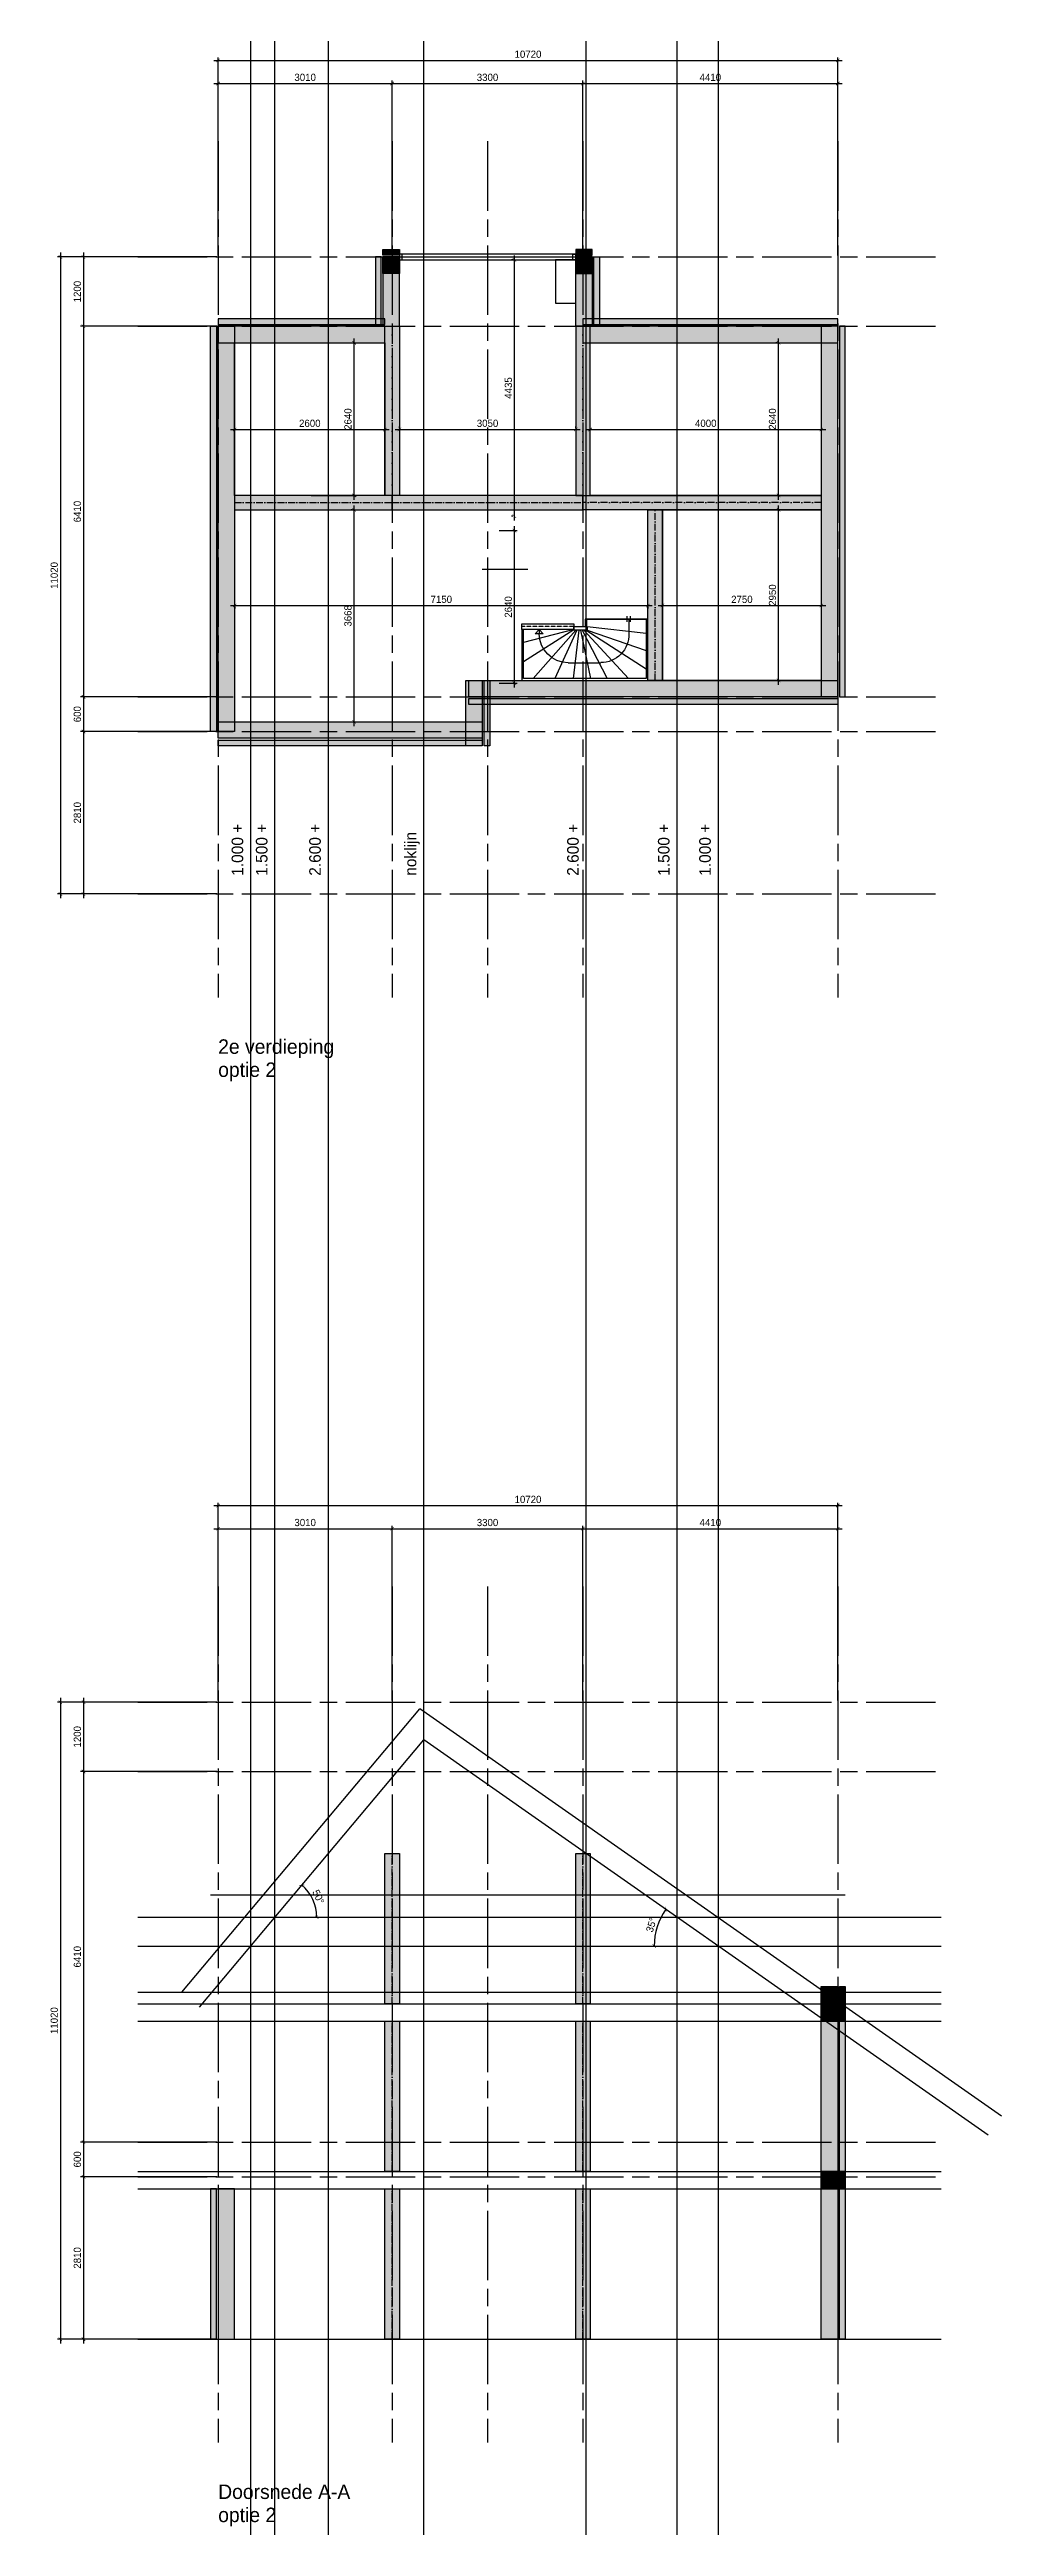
# Model space of a CAD drawing. Header units: millimetres. Extents: x -109306 to 269542, y -22401 to 197206.
# Drawn here: x 209622 to 226091, y -22401 to 20447 of the extents above; entities that cross this region are included whole.
import ezdxf

# ---------------------------------------------------------------- set-up
doc = ezdxf.new("R2010")
doc.units = ezdxf.units.MM
for name, pattern in [('CENTER', [36, 24, -3, 6, -3]), ('DASHDOT', [18.5, 12, -3, 0.5, -3]), ('DASHED', [19.05, 12.7, -6.35])]:
    doc.linetypes.add(name, pattern=pattern)
for name, color, linetype in [('25', 2, 'Continuous'), ('DIMENSION', 1, 'Continuous'), ('STRAMIEN', 11, 'CENTER'), ('T50', 4, 'Continuous')]:
    doc.layers.add(name, color=color, linetype=linetype)
doc.styles.get("Standard").update_dxf_attribs({"font": ''})
doc.styles.get('Standard').set_extended_font_data('Century Gothic')
doc.dimstyles.new('1-50', dxfattribs={"dimscale": 50, "dimtxt": 2.5, "dimasz": 1.2, "dimexe": 1, "dimexo": 0, "dimgap": 0.8, "dimtad": 1, "dimdec": 0, "dimzin": 12, "dimdsep": 46, "dimtxsty": 'Standard', "dimblk1": 'ARCHTICK', "dimblk2": 'ARCHTICK', "dimsah": 1, "dimcen": 0.09, "dimdle": 1.5, "dimclrd": 256, "dimclre": 254, "dimclrt": 2, "dimadec": 0, "dimazin": 0, "dimtfac": 1, "dimtdec": 0, "dimtix": 1, "dimtofl": 0, "dimtmove": 2, "dimatfit": 3, "dimldrblk": 'ARCHTICK', "dimfxl": 1, "dimtolj": 1, "dimtzin": 0, "dimarcsym": 0})

# ---------------------------------------------------------------- blocks, each defined once
blk = doc.blocks.new('*U546')
at = {"true_color": 0x000000}
h = blk.add_hatch(color=18, dxfattribs=at)
h.dxf.hatch_style = 1
h.paths.add_polyline_path([(-500, 125), (2425, 125), (2425, -125), (-500, -125)])
at = {"layer": '25'}
blk.add_lwpolyline([(-500, 125), (2425, 125), (2425, -125), (-500, -125)], close=True, dxfattribs=at)
at = {"layer": 'DIMENSION', "linetype": 'DASHDOT', "ltscale": 10}
blk.add_lwpolyline([(-500, 0), (2425, 0)], dxfattribs=at)
blk = doc.blocks.new('*U567')
at = {"true_color": 0x000000}
h = blk.add_hatch(color=18, dxfattribs=at)
h.dxf.hatch_style = 1
h.paths.add_polyline_path([(-500, -265), (2385, -265), (2385, -365), (-500, -365)])
h.paths.add_polyline_path([(-500, 50), (2385, 50), (2385, -235), (-500, -235)])
at = {"layer": '25'}
for points in [[(-500, 50), (2385, 50), (2385, -235), (-500, -235)], [(-500, -265), (2385, -265), (2385, -365), (-500, -365)]]:
    blk.add_lwpolyline(points, close=True, dxfattribs=at)
blk = doc.blocks.new('_ARCHTICK')
at = {"color": 0, "linetype": 'ByBlock', "const_width": 0.15}
blk.add_lwpolyline([(-0.5, -0.5), (0.5, 0.5)], dxfattribs=at)
blk = doc.blocks.new('*D615')
at = {"layer": 'Defpoints', "color": 0, "transparency": 16777216}
for p in [(3010, 14020), (0, 11020), (3010, 11020)]:
    blk.add_point(p, dxfattribs=at)
at = {"layer": 'DIMENSION', "lineweight": -2, "transparency": 16777216}
blk.add_line((-75, 14020), (3085, 14020), dxfattribs=at)
at = {"layer": 'DIMENSION', "color": 254, "lineweight": -2, "transparency": 16777216}
for p, q in [((0, 11045), (0, 14070)), ((3010, 11045), (3010, 14070))]:
    blk.add_line(p, q, dxfattribs=at)
at = {"layer": 'DIMENSION', "lineweight": -2, "transparency": 16777216, "xscale": 59.99999999999995, "yscale": 59.99999999999995, "zscale": 59.99999999999995, "rotation": 180}
blk.add_blockref('_ARCHTICK', (0, 14020), dxfattribs=at)
at = {"layer": 'DIMENSION', "lineweight": -2, "transparency": 16777216, "xscale": 59.99999999999995, "yscale": 59.99999999999995, "zscale": 59.99999999999995}
blk.add_blockref('_ARCHTICK', (3010, 14020), dxfattribs=at)
at = {"layer": 'DIMENSION', "color": 2, "transparency": 16777216, "insert": (1505, 14126), "char_height": 125, "attachment_point": 5}
blk.add_mtext('\\A1;3010', dxfattribs=at)
blk = doc.blocks.new('*D616')
at = {"layer": 'Defpoints', "color": 0, "transparency": 16777216}
for p in [(6310, 14020), (3010, 11020), (6310, 11020)]:
    blk.add_point(p, dxfattribs=at)
at = {"layer": 'DIMENSION', "lineweight": -2, "transparency": 16777216}
blk.add_line((2935, 14020), (6385, 14020), dxfattribs=at)
at = {"layer": 'DIMENSION', "color": 254, "lineweight": -2, "transparency": 16777216}
for p, q in [((3010, 11045), (3010, 14070)), ((6310, 11045), (6310, 14070))]:
    blk.add_line(p, q, dxfattribs=at)
at = {"layer": 'DIMENSION', "lineweight": -2, "transparency": 16777216, "xscale": 59.99999999999995, "yscale": 59.99999999999995, "zscale": 59.99999999999995, "rotation": 180}
blk.add_blockref('_ARCHTICK', (3010, 14020), dxfattribs=at)
at = {"layer": 'DIMENSION', "lineweight": -2, "transparency": 16777216, "xscale": 59.99999999999995, "yscale": 59.99999999999995, "zscale": 59.99999999999995}
blk.add_blockref('_ARCHTICK', (6310, 14020), dxfattribs=at)
at = {"layer": 'DIMENSION', "color": 2, "transparency": 16777216, "insert": (4660, 14126), "char_height": 125, "attachment_point": 5}
blk.add_mtext('\\A1;3300', dxfattribs=at)
blk = doc.blocks.new('*D617')
at = {"layer": 'Defpoints', "color": 0, "transparency": 16777216}
for p in [(10720, 14020), (6310, 11020), (10720, 11020)]:
    blk.add_point(p, dxfattribs=at)
at = {"layer": 'DIMENSION', "lineweight": -2, "transparency": 16777216}
blk.add_line((6235, 14020), (10795, 14020), dxfattribs=at)
at = {"layer": 'DIMENSION', "color": 254, "lineweight": -2, "transparency": 16777216}
for p, q in [((6310, 11045), (6310, 14070)), ((10720, 11045), (10720, 14070))]:
    blk.add_line(p, q, dxfattribs=at)
at = {"layer": 'DIMENSION', "lineweight": -2, "transparency": 16777216, "xscale": 59.99999999999995, "yscale": 59.99999999999995, "zscale": 59.99999999999995, "rotation": 180}
blk.add_blockref('_ARCHTICK', (6310, 14020), dxfattribs=at)
at = {"layer": 'DIMENSION', "lineweight": -2, "transparency": 16777216, "xscale": 59.99999999999995, "yscale": 59.99999999999995, "zscale": 59.99999999999995}
blk.add_blockref('_ARCHTICK', (10720, 14020), dxfattribs=at)
at = {"layer": 'DIMENSION', "color": 2, "transparency": 16777216, "insert": (8515, 14126), "char_height": 125, "attachment_point": 5}
blk.add_mtext('\\A1;4410', dxfattribs=at)
blk = doc.blocks.new('*D618')
at = {"layer": 'Defpoints', "color": 0, "transparency": 16777216}
for p in [(0, 11020), (-2330, 9820), (0, 9820)]:
    blk.add_point(p, dxfattribs=at)
at = {"layer": 'DIMENSION', "color": 254, "lineweight": -2, "transparency": 16777216}
for p, q in [((-25, 11020), (-2380, 11020)), ((-25, 9820), (-2380, 9820))]:
    blk.add_line(p, q, dxfattribs=at)
at = {"layer": 'DIMENSION', "lineweight": -2, "transparency": 16777216}
blk.add_line((-2330, 11095), (-2330, 9745), dxfattribs=at)
at = {"layer": 'DIMENSION', "lineweight": -2, "transparency": 16777216, "xscale": 59.99999999999995, "yscale": 59.99999999999995, "zscale": 59.99999999999995}
for p, rotation in [((-2330, 11020), 90), ((-2330, 9820), 270)]:
    blk.add_blockref('_ARCHTICK', p, dxfattribs=dict(at, rotation=rotation))
at = {"layer": 'DIMENSION', "color": 2, "transparency": 16777216, "insert": (-2436, 10420), "char_height": 125, "attachment_point": 5, "rotation": 90}
blk.add_mtext('\\A1;1200', dxfattribs=at)
blk = doc.blocks.new('*D619')
at = {"layer": 'Defpoints', "color": 0, "transparency": 16777216}
for p in [(0, 9820), (-2330, 3410), (0, 3410)]:
    blk.add_point(p, dxfattribs=at)
at = {"layer": 'DIMENSION', "lineweight": -2, "transparency": 16777216}
blk.add_line((-2330, 9895), (-2330, 3335), dxfattribs=at)
at = {"layer": 'DIMENSION', "color": 254, "lineweight": -2, "transparency": 16777216}
for p, q in [((-25, 9820), (-2380, 9820)), ((-25, 3410), (-2380, 3410))]:
    blk.add_line(p, q, dxfattribs=at)
at = {"layer": 'DIMENSION', "lineweight": -2, "transparency": 16777216, "xscale": 59.99999999999995, "yscale": 59.99999999999995, "zscale": 59.99999999999995}
for p, rotation in [((-2330, 9820), 90), ((-2330, 3410), 270)]:
    blk.add_blockref('_ARCHTICK', p, dxfattribs=dict(at, rotation=rotation))
at = {"layer": 'DIMENSION', "color": 2, "transparency": 16777216, "insert": (-2436, 6615), "char_height": 125, "attachment_point": 5, "rotation": 90}
blk.add_mtext('\\A1;6410', dxfattribs=at)
blk = doc.blocks.new('*D620')
at = {"layer": 'Defpoints', "color": 0, "transparency": 16777216}
for p in [(0, 3410), (-2330, 2810), (0, 2810)]:
    blk.add_point(p, dxfattribs=at)
at = {"layer": 'DIMENSION', "lineweight": -2, "transparency": 16777216}
blk.add_line((-2330, 3485), (-2330, 2735), dxfattribs=at)
at = {"layer": 'DIMENSION', "color": 254, "lineweight": -2, "transparency": 16777216}
for p, q in [((-25, 3410), (-2380, 3410)), ((-25, 2810), (-2380, 2810))]:
    blk.add_line(p, q, dxfattribs=at)
at = {"layer": 'DIMENSION', "lineweight": -2, "transparency": 16777216, "xscale": 59.99999999999995, "yscale": 59.99999999999995, "zscale": 59.99999999999995}
for p, rotation in [((-2330, 3410), 90), ((-2330, 2810), 270)]:
    blk.add_blockref('_ARCHTICK', p, dxfattribs=dict(at, rotation=rotation))
at = {"layer": 'DIMENSION', "color": 2, "transparency": 16777216, "insert": (-2436, 3110), "char_height": 125, "attachment_point": 5, "rotation": 90}
blk.add_mtext('\\A1;600', dxfattribs=at)
blk = doc.blocks.new('*D621')
at = {"layer": 'Defpoints', "color": 0, "transparency": 16777216}
for p in [(0, 2810), (-2330, 0), (0, 0)]:
    blk.add_point(p, dxfattribs=at)
at = {"layer": 'DIMENSION', "color": 254, "lineweight": -2, "transparency": 16777216}
for p, q in [((-25, 2810), (-2380, 2810)), ((-25, 0), (-2380, 0))]:
    blk.add_line(p, q, dxfattribs=at)
at = {"layer": 'DIMENSION', "lineweight": -2, "transparency": 16777216}
blk.add_line((-2330, 2885), (-2330, -75), dxfattribs=at)
at = {"layer": 'DIMENSION', "lineweight": -2, "transparency": 16777216, "xscale": 59.99999999999995, "yscale": 59.99999999999995, "zscale": 59.99999999999995}
for p, rotation in [((-2330, 2810), 90), ((-2330, 0), 270)]:
    blk.add_blockref('_ARCHTICK', p, dxfattribs=dict(at, rotation=rotation))
at = {"layer": 'DIMENSION', "color": 2, "transparency": 16777216, "insert": (-2436, 1405), "char_height": 125, "attachment_point": 5, "rotation": 90}
blk.add_mtext('\\A1;2810', dxfattribs=at)
blk = doc.blocks.new('*D622')
at = {"layer": 'Defpoints', "color": 0, "transparency": 16777216}
for p in [(10720, 14420), (0, 11020), (10720, 11020)]:
    blk.add_point(p, dxfattribs=at)
at = {"layer": 'DIMENSION', "lineweight": -2, "transparency": 16777216}
blk.add_line((-75, 14420), (10795, 14420), dxfattribs=at)
at = {"layer": 'DIMENSION', "color": 254, "lineweight": -2, "transparency": 16777216}
for p, q in [((0, 11045), (0, 14470)), ((10720, 11045), (10720, 14470))]:
    blk.add_line(p, q, dxfattribs=at)
at = {"layer": 'DIMENSION', "lineweight": -2, "transparency": 16777216, "xscale": 59.99999999999995, "yscale": 59.99999999999995, "zscale": 59.99999999999995, "rotation": 180}
blk.add_blockref('_ARCHTICK', (0, 14420), dxfattribs=at)
at = {"layer": 'DIMENSION', "lineweight": -2, "transparency": 16777216, "xscale": 59.99999999999995, "yscale": 59.99999999999995, "zscale": 59.99999999999995}
blk.add_blockref('_ARCHTICK', (10720, 14420), dxfattribs=at)
at = {"layer": 'DIMENSION', "color": 2, "transparency": 16777216, "insert": (5360, 14526), "char_height": 125, "attachment_point": 5}
blk.add_mtext('\\A1;10720', dxfattribs=at)
blk = doc.blocks.new('*D623')
at = {"layer": 'Defpoints', "color": 0, "transparency": 16777216}
for p in [(0, 11020), (-2730, 0), (0, 0)]:
    blk.add_point(p, dxfattribs=at)
at = {"layer": 'DIMENSION', "color": 254, "lineweight": -2, "transparency": 16777216}
for p, q in [((-25, 11020), (-2780, 11020)), ((-25, 0), (-2780, 0))]:
    blk.add_line(p, q, dxfattribs=at)
at = {"layer": 'DIMENSION', "lineweight": -2, "transparency": 16777216}
blk.add_line((-2730, 11095), (-2730, -75), dxfattribs=at)
at = {"layer": 'DIMENSION', "lineweight": -2, "transparency": 16777216, "xscale": 59.99999999999995, "yscale": 59.99999999999995, "zscale": 59.99999999999995}
for p, rotation in [((-2730, 11020), 90), ((-2730, 0), 270)]:
    blk.add_blockref('_ARCHTICK', p, dxfattribs=dict(at, rotation=rotation))
at = {"layer": 'DIMENSION', "color": 2, "transparency": 16777216, "insert": (-2836, 5510), "char_height": 125, "attachment_point": 5, "rotation": 90}
blk.add_mtext('\\A1;11020', dxfattribs=at)
blk = doc.blocks.new('*U566')
at = {"true_color": 0x000000}
h = blk.add_hatch(color=18, dxfattribs=at)
h.dxf.hatch_style = 1
h.paths.add_polyline_path([(-500, -265), (700, -265), (700, -365), (-500, -365)])
h.paths.add_polyline_path([(-500, 50), (700, 50), (700, -235), (-500, -235)])
at = {"layer": '25'}
for points in [[(-500, 50), (700, 50), (700, -235), (-500, -235)], [(-500, -265), (700, -265), (700, -365), (-500, -365)]]:
    blk.add_lwpolyline(points, close=True, dxfattribs=at)
blk = doc.blocks.new('*U573')
at = {"true_color": 0x000000}
h = blk.add_hatch(color=18, dxfattribs=at)
h.dxf.hatch_style = 1
h.paths.add_polyline_path([(-500, -265), (-215, -265), (-215, -365), (-500, -365)])
h.paths.add_polyline_path([(-500, 50), (-215, 50), (-215, -235), (-500, -235)])
at = {"layer": '25'}
for points in [[(-500, 50), (-215, 50), (-215, -235), (-500, -235)], [(-500, -265), (-215, -265), (-215, -365), (-500, -365)]]:
    blk.add_lwpolyline(points, close=True, dxfattribs=at)
blk = doc.blocks.new('*U547')
at = {"true_color": 0x000000}
h = blk.add_hatch(color=18, dxfattribs=at)
h.dxf.hatch_style = 1
h.paths.add_polyline_path([(-500, 125), (2800, 125), (2800, -125), (-500, -125)])
at = {"layer": '25'}
blk.add_lwpolyline([(-500, 125), (2800, 125), (2800, -125), (-500, -125)], close=True, dxfattribs=at)
at = {"layer": 'DIMENSION', "linetype": 'DASHDOT', "ltscale": 10}
blk.add_lwpolyline([(-500, 0), (2800, 0)], dxfattribs=at)
blk = doc.blocks.new('*U575')
at = {"true_color": 0x000000}
h = blk.add_hatch(color=18, dxfattribs=at)
h.dxf.hatch_style = 1
h.paths.add_polyline_path([(-500, -265), (5885, -265), (5885, -365), (-500, -365)])
h.paths.add_polyline_path([(-500, 50), (5885, 50), (5885, -235), (-500, -235)])
at = {"layer": '25'}
for points in [[(-500, 50), (5885, 50), (5885, -235), (-500, -235)], [(-500, -265), (5885, -265), (5885, -365), (-500, -365)]]:
    blk.add_lwpolyline(points, close=True, dxfattribs=at)
blk = doc.blocks.new('*U565')
at = {"true_color": 0x000000}
h = blk.add_hatch(color=18, dxfattribs=at)
h.dxf.hatch_style = 1
h.paths.add_polyline_path([(-500, -265), (4070, -265), (4070, -365), (-500, -365)])
h.paths.add_polyline_path([(-500, 50), (4070, 50), (4070, -235), (-500, -235)])
at = {"layer": '25'}
for points in [[(-500, 50), (4070, 50), (4070, -235), (-500, -235)], [(-500, -265), (4070, -265), (4070, -365), (-500, -365)]]:
    blk.add_lwpolyline(points, close=True, dxfattribs=at)
blk = doc.blocks.new('*U574')
at = {"true_color": 0x000000}
h = blk.add_hatch(color=18, dxfattribs=at)
h.dxf.hatch_style = 1
h.paths.add_polyline_path([(-500, -265), (632.5, -265), (632.5, -365), (-500, -365)])
h.paths.add_polyline_path([(-500, 50), (632.5, 50), (632.5, -235), (-500, -235)])
at = {"layer": '25'}
for points in [[(-500, 50), (632.5, 50), (632.5, -235), (-500, -235)], [(-500, -265), (632.5, -265), (632.5, -365), (-500, -365)]]:
    blk.add_lwpolyline(points, close=True, dxfattribs=at)
blk = doc.blocks.new('*U570')
at = {"true_color": 0x000000}
h = blk.add_hatch(color=18, dxfattribs=at)
h.dxf.hatch_style = 1
h.paths.add_polyline_path([(-500, -265), (6510, -265), (6510, -365), (-500, -365)])
h.paths.add_polyline_path([(-500, 50), (6510, 50), (6510, -235), (-500, -235)])
at = {"layer": '25'}
for points in [[(-500, 50), (6510, 50), (6510, -235), (-500, -235)], [(-500, -265), (6510, -265), (6510, -365), (-500, -365)]]:
    blk.add_lwpolyline(points, close=True, dxfattribs=at)
blk = doc.blocks.new('*U569')
at = {"true_color": 0x000000}
h = blk.add_hatch(color=18, dxfattribs=at)
h.dxf.hatch_style = 1
h.paths.add_polyline_path([(-500, -265), (5910, -265), (5910, -365), (-500, -365)])
h.paths.add_polyline_path([(-500, 50), (5910, 50), (5910, -235), (-500, -235)])
at = {"layer": '25'}
for points in [[(-500, 50), (5910, 50), (5910, -235), (-500, -235)], [(-500, -265), (5910, -265), (5910, -365), (-500, -365)]]:
    blk.add_lwpolyline(points, close=True, dxfattribs=at)
blk = doc.blocks.new('*U568')
at = {"true_color": 0x000000}
h = blk.add_hatch(color=18, dxfattribs=at)
h.dxf.hatch_style = 1
h.paths.add_polyline_path([(-500, -265), (3910, -265), (3910, -365), (-500, -365)])
h.paths.add_polyline_path([(-500, 50), (3910, 50), (3910, -235), (-500, -235)])
at = {"layer": '25'}
for points in [[(-500, 50), (3910, 50), (3910, -235), (-500, -235)], [(-500, -265), (3910, -265), (3910, -365), (-500, -365)]]:
    blk.add_lwpolyline(points, close=True, dxfattribs=at)
blk = doc.blocks.new('*U536')
at = {"true_color": 0x000000}
h = blk.add_hatch(color=18, dxfattribs=at)
h.dxf.hatch_style = 1
h.paths.add_polyline_path([(-500, 125), (3625, 125), (3625, -125), (-500, -125)])
at = {"layer": '25'}
blk.add_lwpolyline([(-500, 125), (3625, 125), (3625, -125), (-500, -125)], close=True, dxfattribs=at)
at = {"layer": 'DIMENSION', "linetype": 'DASHDOT', "ltscale": 10}
blk.add_lwpolyline([(-500, 0), (3625, 0)], dxfattribs=at)
blk = doc.blocks.new('spiltrap_2200x950')
for p, q in [((-1380, -306), (-817, -306)), ((-1880, -880), (-1880, -806))]:
    blk.add_line(p, q)
for points in [[(-1087, -930), (-1057, -930), (-1057, -1060), (-30, -1060), (-30, -30), (-2150, -30), (-2150, -880), (-2180, -880), (-2180, 0), (0, 0), (0, -1060), (-1087, -1060), (-1087, -1060), (-1087, -1060), (-1087, -930), (-1087, -930)], [(-1280, -873), (-2150, -323)], [(-1246, -870), (-1986, -30)], [(-1229, -870), (-1613, -30)], [(-1198, -870), (-1292, -30)], [(-1166, -870), (-996, -30)], [(-1135, -870), (-704, -30)], [(-1109, -870), (-335, -30)], [(-1071, -870), (-30, -197)], [(-1280, -880), (-2150, -653)], [(-1054, -870), (-30, -517)], [(-1054, -930), (-30, -817)], [(-330, -1060), (-330, -806)], [(-360, -1010), (-360, -1110)], [(-300, -1010), (-300, -1110)]]:
    blk.add_lwpolyline(points)
for points in [[(-1880, -880), (-1812, -805), (-1948, -805)], [(-2180, -880), (-2180, -980), (-1280, -980), (-1280, -880)], [(-1280, -930), (-1054, -930), (-1054, -870), (-1280, -870)]]:
    blk.add_lwpolyline(points, close=True)
at = {"linetype": 'DASHED', "ltscale": 0.05}
blk.add_lwpolyline([(-1280, -930), (-2180, -930)], dxfattribs=at)
for centre, radius, start, end in [((-1380, -806), 500, 90, 180), ((-819, -796), 489, 358.7163, 89.7744)]:
    blk.add_arc(centre, radius, start, end)
blk = doc.blocks.new('*U479')
at = {"layer": '25'}
for points in [[(-1525, -50), (1525, -50), (1525, 50), (-1525, 50)], [(-1475, 50), (-1525, 50), (-1525, -50), (-1475, -50)], [(1475, 50), (1525, 50), (1525, -50), (1475, -50)]]:
    blk.add_lwpolyline(points, close=True, dxfattribs=at)
blk.add_lwpolyline([(-1475, 0), (1475, 0)], dxfattribs=at)
blk = doc.blocks.new('meterkast')
blk.add_lwpolyline([(-350, 750), (0, 750), (0, 0), (-350, 0)], close=True)
blk = doc.blocks.new('*U545')
at = {"true_color": 0x000000}
h = blk.add_hatch(color=18, dxfattribs=at)
h.dxf.hatch_style = 1
h.paths.add_polyline_path([(-500, 125), (2225, 125), (2225, -125), (-500, -125)])
at = {"layer": '25'}
blk.add_lwpolyline([(-500, 125), (2225, 125), (2225, -125), (-500, -125)], close=True, dxfattribs=at)
at = {"layer": 'DIMENSION', "linetype": 'DASHDOT', "ltscale": 10}
blk.add_lwpolyline([(-500, 0), (2225, 0)], dxfattribs=at)
blk = doc.blocks.new('*U576')
at = {"true_color": 0x000000}
h = blk.add_hatch(color=18, dxfattribs=at)
h.dxf.hatch_style = 1
h.paths.add_polyline_path([(-500, -265), (2100, -265), (2100, -365), (-500, -365)])
h.paths.add_polyline_path([(-500, 50), (2100, 50), (2100, -235), (-500, -235)])
at = {"layer": '25'}
for points in [[(-500, 50), (2100, 50), (2100, -235), (-500, -235)], [(-500, -265), (2100, -265), (2100, -365), (-500, -365)]]:
    blk.add_lwpolyline(points, close=True, dxfattribs=at)
blk = doc.blocks.new('*U577')
at = {"true_color": 0x000000}
h = blk.add_hatch(color=18, dxfattribs=at)
h.dxf.hatch_style = 1
h.paths.add_polyline_path([(-500, -265), (-200, -265), (-200, -365), (-500, -365)])
h.paths.add_polyline_path([(-500, 50), (-200, 50), (-200, -235), (-500, -235)])
at = {"layer": '25'}
for points in [[(-500, 50), (-200, 50), (-200, -235), (-500, -235)], [(-500, -265), (-200, -265), (-200, -365), (-500, -365)]]:
    blk.add_lwpolyline(points, close=True, dxfattribs=at)
blk = doc.blocks.new('*U548')
at = {"true_color": 0x000000}
h = blk.add_hatch(color=18, dxfattribs=at)
h.dxf.hatch_style = 1
h.paths.add_polyline_path([(-500, 125), (2100, 125), (2100, -125), (-500, -125)])
at = {"layer": '25'}
blk.add_lwpolyline([(-500, 125), (2100, 125), (2100, -125), (-500, -125)], close=True, dxfattribs=at)
at = {"layer": 'DIMENSION', "linetype": 'DASHDOT', "ltscale": 10}
blk.add_lwpolyline([(-500, 0), (2100, 0)], dxfattribs=at)
blk = doc.blocks.new('*D522')
at = {"layer": 'Defpoints', "color": 0, "transparency": 16777216}
for p in [(212825, 13874), (215425, 13874), (215425, 13874)]:
    blk.add_point(p, dxfattribs=at)
at = {"layer": 'DIMENSION', "lineweight": -2, "transparency": 16777216}
blk.add_line((212750, 13874), (215500, 13874), dxfattribs=at)
at = {"layer": 'DIMENSION', "color": 254, "lineweight": -2, "transparency": 16777216}
for p, q in [((212825, 13899), (212825, 13924)), ((215425, 13899), (215425, 13924))]:
    blk.add_line(p, q, dxfattribs=at)
at = {"layer": 'DIMENSION', "lineweight": -2, "transparency": 16777216, "xscale": 59.99999999999995, "yscale": 59.99999999999995, "zscale": 59.99999999999995, "rotation": 180}
blk.add_blockref('_ARCHTICK', (212825, 13874), dxfattribs=at)
at = {"layer": 'DIMENSION', "lineweight": -2, "transparency": 16777216, "xscale": 59.99999999999995, "yscale": 59.99999999999995, "zscale": 59.99999999999995}
blk.add_blockref('_ARCHTICK', (215425, 13874), dxfattribs=at)
at = {"layer": 'DIMENSION', "color": 2, "transparency": 16777216, "insert": (214125, 13980), "char_height": 125, "attachment_point": 5}
blk.add_mtext('\\A1;2600', dxfattribs=at)
blk = doc.blocks.new('*D523')
at = {"layer": 'Defpoints', "color": 0, "transparency": 16777216}
for p in [(215675, 13874), (218725, 13874), (218725, 13874)]:
    blk.add_point(p, dxfattribs=at)
at = {"layer": 'DIMENSION', "lineweight": -2, "transparency": 16777216}
blk.add_line((215600, 13874), (218800, 13874), dxfattribs=at)
at = {"layer": 'DIMENSION', "color": 254, "lineweight": -2, "transparency": 16777216}
for p, q in [((215675, 13899), (215675, 13924)), ((218725, 13899), (218725, 13924))]:
    blk.add_line(p, q, dxfattribs=at)
at = {"layer": 'DIMENSION', "lineweight": -2, "transparency": 16777216, "xscale": 59.99999999999995, "yscale": 59.99999999999995, "zscale": 59.99999999999995, "rotation": 180}
blk.add_blockref('_ARCHTICK', (215675, 13874), dxfattribs=at)
at = {"layer": 'DIMENSION', "lineweight": -2, "transparency": 16777216, "xscale": 59.99999999999995, "yscale": 59.99999999999995, "zscale": 59.99999999999995}
blk.add_blockref('_ARCHTICK', (218725, 13874), dxfattribs=at)
at = {"layer": 'DIMENSION', "color": 2, "transparency": 16777216, "insert": (217200, 13980), "char_height": 125, "attachment_point": 5}
blk.add_mtext('\\A1;3050', dxfattribs=at)
blk = doc.blocks.new('*D524')
at = {"layer": 'Defpoints', "color": 0, "transparency": 16777216}
for p in [(218975, 13874), (222975, 13874), (222975, 13874)]:
    blk.add_point(p, dxfattribs=at)
at = {"layer": 'DIMENSION', "lineweight": -2, "transparency": 16777216}
blk.add_line((218900, 13874), (223050, 13874), dxfattribs=at)
at = {"layer": 'DIMENSION', "color": 254, "lineweight": -2, "transparency": 16777216}
for p, q in [((218975, 13899), (218975, 13924)), ((222975, 13899), (222975, 13924))]:
    blk.add_line(p, q, dxfattribs=at)
at = {"layer": 'DIMENSION', "lineweight": -2, "transparency": 16777216, "xscale": 59.99999999999995, "yscale": 59.99999999999995, "zscale": 59.99999999999995, "rotation": 180}
blk.add_blockref('_ARCHTICK', (218975, 13874), dxfattribs=at)
at = {"layer": 'DIMENSION', "lineweight": -2, "transparency": 16777216, "xscale": 59.99999999999995, "yscale": 59.99999999999995, "zscale": 59.99999999999995}
blk.add_blockref('_ARCHTICK', (222975, 13874), dxfattribs=at)
at = {"layer": 'DIMENSION', "color": 2, "transparency": 16777216, "insert": (220975, 13980), "char_height": 125, "attachment_point": 5}
blk.add_mtext('\\A1;4000', dxfattribs=at)
blk = doc.blocks.new('*D516')
at = {"layer": 'Defpoints', "color": 0, "transparency": 16777216}
for p in [(220225, 10829), (222975, 10829), (222975, 10829)]:
    blk.add_point(p, dxfattribs=at)
at = {"layer": 'DIMENSION', "lineweight": -2, "transparency": 16777216}
blk.add_line((220150, 10829), (223050, 10829), dxfattribs=at)
at = {"layer": 'DIMENSION', "color": 254, "lineweight": -2, "transparency": 16777216}
for p, q in [((220225, 10854), (220225, 10879)), ((222975, 10854), (222975, 10879))]:
    blk.add_line(p, q, dxfattribs=at)
at = {"layer": 'DIMENSION', "lineweight": -2, "transparency": 16777216, "xscale": 59.99999999999995, "yscale": 59.99999999999995, "zscale": 59.99999999999995, "rotation": 180}
blk.add_blockref('_ARCHTICK', (220225, 10829), dxfattribs=at)
at = {"layer": 'DIMENSION', "lineweight": -2, "transparency": 16777216, "xscale": 59.99999999999995, "yscale": 59.99999999999995, "zscale": 59.99999999999995}
blk.add_blockref('_ARCHTICK', (222975, 10829), dxfattribs=at)
at = {"layer": 'DIMENSION', "color": 2, "transparency": 16777216, "insert": (221600, 10935), "char_height": 125, "attachment_point": 5}
blk.add_mtext('\\A1;2750', dxfattribs=at)
blk = doc.blocks.new('*D517')
at = {"layer": 'Defpoints', "color": 0, "transparency": 16777216}
for p in [(212825, 10829), (219975, 10829), (219975, 10829)]:
    blk.add_point(p, dxfattribs=at)
at = {"layer": 'DIMENSION', "lineweight": -2, "transparency": 16777216}
blk.add_line((212750, 10829), (220050, 10829), dxfattribs=at)
at = {"layer": 'DIMENSION', "color": 254, "lineweight": -2, "transparency": 16777216}
for p, q in [((212825, 10804), (212825, 10779)), ((219975, 10804), (219975, 10779))]:
    blk.add_line(p, q, dxfattribs=at)
at = {"layer": 'DIMENSION', "lineweight": -2, "transparency": 16777216, "xscale": 59.99999999999995, "yscale": 59.99999999999995, "zscale": 59.99999999999995, "rotation": 180}
blk.add_blockref('_ARCHTICK', (212825, 10829), dxfattribs=at)
at = {"layer": 'DIMENSION', "lineweight": -2, "transparency": 16777216, "xscale": 59.99999999999995, "yscale": 59.99999999999995, "zscale": 59.99999999999995}
blk.add_blockref('_ARCHTICK', (219975, 10829), dxfattribs=at)
at = {"layer": 'DIMENSION', "color": 2, "transparency": 16777216, "insert": (216400, 10935), "char_height": 125, "attachment_point": 5}
blk.add_mtext('\\A1;7150', dxfattribs=at)
blk = doc.blocks.new('*D518')
at = {"layer": 'Defpoints', "color": 0, "transparency": 16777216}
for p in [(214187, 15374), (214891, 15374), (214125, 12734)]:
    blk.add_point(p, dxfattribs=at)
at = {"layer": 'DIMENSION', "lineweight": -2, "transparency": 16777216}
blk.add_line((214891, 12659), (214891, 15449), dxfattribs=at)
at = {"layer": 'DIMENSION', "color": 254, "lineweight": -2, "transparency": 16777216}
for p, q in [((214212, 15374), (214941, 15374)), ((214150, 12734), (214941, 12734))]:
    blk.add_line(p, q, dxfattribs=at)
at = {"layer": 'DIMENSION', "lineweight": -2, "transparency": 16777216, "xscale": 59.99999999999995, "yscale": 59.99999999999995, "zscale": 59.99999999999995}
for p, rotation in [((214891, 15374), 90), ((214891, 12734), 270)]:
    blk.add_blockref('_ARCHTICK', p, dxfattribs=dict(at, rotation=rotation))
at = {"layer": 'DIMENSION', "color": 2, "transparency": 16777216, "insert": (214785, 14054), "char_height": 125, "attachment_point": 5, "rotation": 90}
blk.add_mtext('\\A1;2640', dxfattribs=at)
blk = doc.blocks.new('*D519')
at = {"layer": 'Defpoints', "color": 0, "transparency": 16777216}
for p in [(214891, 12484), (214891, 12484), (214825, 8817)]:
    blk.add_point(p, dxfattribs=at)
at = {"layer": 'DIMENSION', "color": 254, "lineweight": -2, "transparency": 16777216}
for p, q in [((214866, 12484), (214841, 12484)), ((214850, 8817), (214941, 8817))]:
    blk.add_line(p, q, dxfattribs=at)
at = {"layer": 'DIMENSION', "lineweight": -2, "transparency": 16777216}
blk.add_line((214891, 8742), (214891, 12559), dxfattribs=at)
at = {"layer": 'DIMENSION', "lineweight": -2, "transparency": 16777216, "xscale": 59.99999999999995, "yscale": 59.99999999999995, "zscale": 59.99999999999995}
for p, rotation in [((214891, 12484), 90), ((214891, 8817), 270)]:
    blk.add_blockref('_ARCHTICK', p, dxfattribs=dict(at, rotation=rotation))
at = {"layer": 'DIMENSION', "color": 2, "transparency": 16777216, "insert": (214785, 10650), "char_height": 125, "attachment_point": 5, "rotation": 90}
blk.add_mtext('\\A1;3668', dxfattribs=at)
blk = doc.blocks.new('*D520')
at = {"layer": 'Defpoints', "color": 0, "transparency": 16777216}
for p in [(217375, 12124), (217665, 12124), (217375, 9484)]:
    blk.add_point(p, dxfattribs=at)
at = {"layer": 'DIMENSION', "color": 254, "lineweight": -2, "transparency": 16777216}
for p, q in [((217400, 12124), (217715, 12124)), ((217400, 9484), (217715, 9484))]:
    blk.add_line(p, q, dxfattribs=at)
at = {"layer": 'DIMENSION', "lineweight": -2, "transparency": 16777216}
blk.add_line((217665, 9409), (217665, 12199), dxfattribs=at)
at = {"layer": 'DIMENSION', "lineweight": -2, "transparency": 16777216, "xscale": 59.99999999999995, "yscale": 59.99999999999995, "zscale": 59.99999999999995}
for p, rotation in [((217665, 12124), 90), ((217665, 9484), 270)]:
    blk.add_blockref('_ARCHTICK', p, dxfattribs=dict(at, rotation=rotation))
at = {"layer": 'DIMENSION', "color": 2, "transparency": 16777216, "insert": (217560, 10804), "char_height": 125, "attachment_point": 5, "rotation": 90}
blk.add_mtext('\\A1;2640', dxfattribs=at)
blk = doc.blocks.new('*D521')
at = {"layer": 'Defpoints', "color": 0, "transparency": 16777216}
for p in [(217665, 16809), (217665, 16809), (217665, 12374)]:
    blk.add_point(p, dxfattribs=at)
at = {"layer": 'DIMENSION', "color": 254, "lineweight": -2, "transparency": 16777216}
for p, q in [((217640, 16809), (217615, 16809)), ((217640, 12374), (217615, 12374))]:
    blk.add_line(p, q, dxfattribs=at)
at = {"layer": 'DIMENSION', "lineweight": -2, "transparency": 16777216}
blk.add_line((217665, 12299), (217665, 16884), dxfattribs=at)
at = {"layer": 'DIMENSION', "lineweight": -2, "transparency": 16777216, "xscale": 59.99999999999995, "yscale": 59.99999999999995, "zscale": 59.99999999999995}
for p, rotation in [((217665, 16809), 90), ((217665, 12374), 270)]:
    blk.add_blockref('_ARCHTICK', p, dxfattribs=dict(at, rotation=rotation))
at = {"layer": 'DIMENSION', "color": 2, "transparency": 16777216, "insert": (217560, 14592), "char_height": 125, "attachment_point": 5, "rotation": 90}
blk.add_mtext('\\A1;4435', dxfattribs=at)
blk = doc.blocks.new('*D527')
at = {"layer": 'Defpoints', "color": 0, "transparency": 16777216}
for p in [(216097, -8793), (211150, -11861), (214215, -11654), (225050, -11861), (212216, -13418)]:
    blk.add_point(p, dxfattribs=at)
at = {"layer": 'DIMENSION', "lineweight": -2, "transparency": 16777216}
blk.add_arc((213523, -11861), 722, 360, 50, dxfattribs=at)
at = {"layer": 'DIMENSION', "lineweight": -2, "transparency": 16777216, "xscale": 59.99999999999995, "yscale": 59.99999999999995, "zscale": 59.99999999999995}
for p, rotation in [((213987, -11308), 140.0000000000001), ((214245, -11861), 269.9999999999999)]:
    blk.add_blockref('_ARCHTICK', p, dxfattribs=dict(at, rotation=rotation))
at = {"layer": 'DIMENSION', "color": 2, "transparency": 16777216, "insert": (214273, -11511), "char_height": 125, "attachment_point": 5, "rotation": 295}
blk.add_mtext('\\A1;50°', dxfattribs=at)
blk = doc.blocks.new('*D528')
at = {"layer": 'Defpoints', "color": 0, "transparency": 16777216}
for p in [(216097, -8793), (220174, -11921), (211150, -12361), (225050, -12361), (225862, -15630)]:
    blk.add_point(p, dxfattribs=at)
at = {"layer": 'DIMENSION', "lineweight": -2, "transparency": 16777216}
blk.add_arc((221193, -12361), 1110, 145, 180, dxfattribs=at)
at = {"layer": 'DIMENSION', "lineweight": -2, "transparency": 16777216, "xscale": 59.99999999999995, "yscale": 59.99999999999995, "zscale": 59.99999999999995}
for p, rotation in [((220284, -11724), 55.00000000000005), ((220083, -12361), 270)]:
    blk.add_blockref('_ARCHTICK', p, dxfattribs=dict(at, rotation=rotation))
at = {"layer": 'DIMENSION', "color": 2, "transparency": 16777216, "insert": (220034, -11995), "char_height": 125, "attachment_point": 5, "rotation": 72.5}
blk.add_mtext('\\A1;35°', dxfattribs=at)
blk = doc.blocks.new('*U537')
at = {"true_color": 0x000000}
h = blk.add_hatch(color=18, dxfattribs=at)
h.dxf.hatch_style = 1
h.paths.add_polyline_path([(-500, 125), (2425, 125), (2425, -125), (-500, -125)])
at = {"layer": '25'}
blk.add_lwpolyline([(-500, 125), (2425, 125), (2425, -125), (-500, -125)], close=True, dxfattribs=at)
at = {"layer": 'DIMENSION', "linetype": 'DASHDOT', "ltscale": 10}
blk.add_lwpolyline([(-500, 0), (2425, 0)], dxfattribs=at)
blk = doc.blocks.new('*U549')
at = {"true_color": 0x000000}
h = blk.add_hatch(color=18, dxfattribs=at)
h.dxf.hatch_style = 1
h.paths.add_polyline_path([(-500, 125), (2450, 125), (2450, -125), (-500, -125)])
at = {"layer": '25'}
blk.add_lwpolyline([(-500, 125), (2450, 125), (2450, -125), (-500, -125)], close=True, dxfattribs=at)
at = {"layer": 'DIMENSION', "linetype": 'DASHDOT', "ltscale": 10}
blk.add_lwpolyline([(-500, 0), (2450, 0)], dxfattribs=at)
blk = doc.blocks.new('*D529')
at = {"layer": 'Defpoints', "color": 0, "transparency": 16777216}
for p in [(221600, 12484), (222235, 12484), (221654, 9534)]:
    blk.add_point(p, dxfattribs=at)
at = {"layer": 'DIMENSION', "color": 254, "lineweight": -2, "transparency": 16777216}
for p, q in [((221625, 12484), (222285, 12484)), ((221679, 9534), (222285, 9534))]:
    blk.add_line(p, q, dxfattribs=at)
at = {"layer": 'DIMENSION', "lineweight": -2, "transparency": 16777216}
blk.add_line((222235, 9459), (222235, 12559), dxfattribs=at)
at = {"layer": 'DIMENSION', "lineweight": -2, "transparency": 16777216, "xscale": 59.99999999999995, "yscale": 59.99999999999995, "zscale": 59.99999999999995}
for p, rotation in [((222235, 12484), 90), ((222235, 9534), 270)]:
    blk.add_blockref('_ARCHTICK', p, dxfattribs=dict(at, rotation=rotation))
at = {"layer": 'DIMENSION', "color": 2, "transparency": 16777216, "insert": (222130, 11009), "char_height": 125, "attachment_point": 5, "rotation": 90}
blk.add_mtext('\\A1;2950', dxfattribs=at)
blk = doc.blocks.new('*D530')
at = {"layer": 'Defpoints', "color": 0, "transparency": 16777216}
for p in [(222235, 15374), (222235, 15374), (222235, 12734)]:
    blk.add_point(p, dxfattribs=at)
at = {"layer": 'DIMENSION', "lineweight": -2, "transparency": 16777216}
blk.add_line((222235, 12659), (222235, 15449), dxfattribs=at)
at = {"layer": 'DIMENSION', "color": 254, "lineweight": -2, "transparency": 16777216}
for p, q in [((222210, 15374), (222185, 15374)), ((222210, 12734), (222185, 12734))]:
    blk.add_line(p, q, dxfattribs=at)
at = {"layer": 'DIMENSION', "lineweight": -2, "transparency": 16777216, "xscale": 59.99999999999995, "yscale": 59.99999999999995, "zscale": 59.99999999999995}
for p, rotation in [((222235, 15374), 90), ((222235, 12734), 270)]:
    blk.add_blockref('_ARCHTICK', p, dxfattribs=dict(at, rotation=rotation))
at = {"layer": 'DIMENSION', "color": 2, "transparency": 16777216, "insert": (222130, 14054), "char_height": 125, "attachment_point": 5, "rotation": 90}
blk.add_mtext('\\A1;2640', dxfattribs=at)
blk = doc.blocks.new('stramien_COEN')
at = {"layer": 'STRAMIEN', "ltscale": 50}
for points in [[(0, 13020), (0, -1790)], [(3010, 13020), (3010, -1790)], [(4660, 13020), (4660, -1790)], [(6310, 13020), (6310, -1790)], [(10720, 13020), (10720, -1790)], [(-1390, 11020), (12510, 11020)], [(-1390, 9820), (12510, 9820)], [(-1390, 3410), (12510, 3410)], [(-1390, 2810), (12510, 2810)], [(-1390, 0), (12510, 0)]]:
    blk.add_lwpolyline(points, dxfattribs=at)
at = {"layer": 'DIMENSION'}
for base, p1, p2, picture, middle in [((10720, 14420), (0, 11020), (10720, 11020), '*D622', (5360, 14525.6)), ((3010, 14020), (0, 11020), (3010, 11020), '*D615', (1505, 14125.6)), ((6310, 14020), (3010, 11020), (6310, 11020), '*D616', (4660, 14125.6)), ((10720, 14020), (6310, 11020), (10720, 11020), '*D617', (8515, 14125.6))]:
    dim = blk.add_linear_dim(base=base, p1=p1, p2=p2, dimstyle='1-50', override={"dimexo": 0.5}, dxfattribs=at)
    dim.commit()
    dim.dimension.update_dxf_attribs({"geometry": picture, "text_midpoint": middle})
for base, p1, p2, picture, middle in [((-2730, 0), (0, 11020), (0, 0), '*D623', (-2835.6, 5510)), ((-2330, 9820), (0, 11020), (0, 9820), '*D618', (-2435.6, 10420)), ((-2330, 3410), (0, 9820), (0, 3410), '*D619', (-2435.6, 6615)), ((-2330, 2810), (0, 3410), (0, 2810), '*D620', (-2435.6, 3110)), ((-2330, 0), (0, 2810), (0, 0), '*D621', (-2435.6, 1405))]:
    dim = blk.add_linear_dim(base=base, p1=p1, p2=p2, angle=90, dimstyle='1-50', override={"dimexo": 0.5}, dxfattribs=at)
    dim.commit()
    dim.dimension.update_dxf_attribs({"geometry": picture, "text_midpoint": middle})

msp = doc.modelspace()

# ---------------------------------------------------------------- linework, layer by layer
for p, q in [((211149.6, -11860.9), (225049.6, -11860.9)), ((211149.6, -12360.9), (225049.6, -12360.9)), ((211149.6, -13160.9), (225049.6, -13160.9)), ((211149.6, -13360.9), (225049.6, -13360.9)), ((211149.6, -13660.9), (225049.6, -13660.9)), ((211149.6, -16260.9), (225049.6, -16260.9)), ((211149.6, -16560.9), (225049.6, -16560.9)), ((211149.6, -19160.9), (225049.6, -19160.9))]:
    msp.add_line(p, q)
for points in [[(212824.6, 15374.1), (215424.6, 15374.1), (215424.6, 12734.1), (212824.6, 12734.1)], [(218974.6, 15374.1), (222974.6, 15374.1), (222974.6, 12734.1), (218974.6, 12734.1)], [(220224.6, 12484.1), (222974.6, 12484.1), (222974.6, 9534.1), (220224.6, 9534.1)]]:
    msp.add_lwpolyline(points, close=True)
at = {"layer": 'DIMENSION'}
for p, q in [((217899.6, 11454.1), (217109.6, 11454.1)), ((211909.6, -13160.9), (216026.2, -8254.9)), ((212216, -13418), (216097, -8792.8)), ((212409.6, -11474.8), (223389.6, -11474.8))]:
    msp.add_line(p, q, dxfattribs=at)
for p in [(213103, -12360.9), (213522.6, -11860.9), (214445.6, -10760.9), (216097, -8792.8), (218907.8, -10760.9), (220478.7, -11860.9), (221192.8, -12360.9)]:
    msp.add_xline(p, (0, 1), dxfattribs=at)
for points in [[(226091.1, -15302.4), (216026.2, -8254.9)], [(225861.7, -15630.1), (216097, -8792.8)]]:
    msp.add_lwpolyline(points, dxfattribs=at)

# ---------------------------------------------------------------- block references
for name, p in [('stramien_COEN', (212539.6, 5839.1)), ('*U479', (217199.6, 16859.1)), ('*U575', (217374.6, 9484.1)), ('*U565', (213039.6, 8766.6)), ('stramien_COEN', (212539.6, -19160.9))]:
    msp.add_blockref(name, p)
at = {"xscale": -1}
for name, p, rotation in [('*U566', (215624.6, 16159.1), 270), ('meterkast', (218724.6, 16809.1), 180), ('*U573', (219224.6, 16624.1), 180), ('*U567', (213039.6, 15424.1), 180), ('*U537', (218849.6, 15159.1), 90), ('*U568', (219349.6, 15424.1), 180), ('*U569', (223024.6, 15159.1), 89.99999999999993), ('*U545', (213324.6, 12609.1), 180), ('*U547', (216049.6, 12609.1), 180), ('spiltrap_2200x950', (219974.6, 9534.1), 180), ('*U576', (212774.6, -18660.9), 270)]:
    msp.add_blockref(name, p, dxfattribs=dict(at, rotation=rotation))
for name, p, rotation in [('*U573', (215174.6, 16624.1), 180), ('*U566', (218774.6, 16159.1), 90.00000000000001), ('*U570', (212774.6, 15159.1), 270), ('*U546', (215549.6, 15159.1), 270), ('*U536', (222474.6, 12609.1), 180), ('*U549', (220099.6, 10034.1), 90), ('*U574', (216874.6, 8901.6), 90), ('*U548', (215549.6, -12860.9), 89.99999999999999), ('*U548', (218849.6, -12860.9), 89.99999999999999), ('*U577', (223024.6, -12860.9), 90.00000000000001), ('*U548', (215549.6, -15760.9), 89.99999999999999), ('*U548', (218849.6, -15760.9), 89.99999999999999), ('*U577', (223024.6, -13160.9), 90.00000000000001), ('*U576', (223024.6, -15760.9), 90.00000000000001), ('*U577', (223024.6, -16060.9), 90.00000000000001), ('*U548', (215549.6, -18660.9), 89.99999999999999), ('*U548', (218849.6, -18660.9), 89.99999999999999), ('*U576', (223024.6, -18660.9), 90.00000000000001)]:
    msp.add_blockref(name, p, dxfattribs=dict(rotation=rotation))

# ---------------------------------------------------------------- texts
at = {"layer": 'DIMENSION', "char_height": 200, "attachment_point": 1, "rotation": 90}
for s, insert in [('1.000 +', (212772.4, 6153.7)), ('1.500 +', (213191.9, 6153.7)), ('2.600 +', (214114.9, 6153.7)), ('noklijn', (215766.4, 6153.7)), ('2.600 +', (218577.1, 6153.7)), ('1.500 +', (220148.1, 6153.7)), ('1.000 +', (220862.1, 6153.7))]:
    msp.add_mtext_dynamic_manual_height_columns(s, width=1255.617, gutter_width=200, heights=[0], dxfattribs=dict(at, insert=insert))
at = {"layer": 'T50'}
for s, p in [('2e verdieping', (212539.6, 3074.1)), ('optie 2', (212539.6, 2674.1)), ('Doorsnede A-A', (212539.6, -21925.9)), ('optie 2', (212539.6, -22325.9))]:
    msp.add_text(s, height=250, dxfattribs=at).set_placement(p)

# ---------------------------------------------------------------- dimensions: what is measured, and where the dimension line sits
at = {"layer": 'DIMENSION'}
for base, p1, p2, picture, middle in [((217665.3, 16809.1), (217665.3, 12374.1), (217665.3, 16809.1), '*D521', (217559.6, 14591.6)), ((214890.8, 15374.1), (214124.6, 12734.1), (214187.1, 15374.1), '*D518', (214785.2, 14054.1)), ((222235.2, 15374.1), (222235.2, 12734.1), (222235.2, 15374.1), '*D530', (222129.6, 14054.1)), ((214890.8251827, 12484.0959341), (214824.5960277, 8816.5959341), (214890.8251827, 12484.0959341), '*D519', (214785.1810631, 10650.3459341)), ((222235.2, 12484.1), (221654.1, 9534.1), (221599.6, 12484.1), '*D529', (222129.6, 11009.1)), ((217665.3, 12124.1), (217374.6, 9484.1), (217374.6, 12124.1), '*D520', (217559.6, 10804.1))]:
    dim = msp.add_linear_dim(base=base, p1=p1, p2=p2, angle=90, dimstyle='1-50', override={"dimexo": 0.5}, dxfattribs=at)
    dim.commit()
    dim.dimension.update_dxf_attribs({"geometry": picture, "text_midpoint": middle})
for base, p1, p2, picture, middle in [((215424.6, 13874.1), (212824.6, 13874.1), (215424.6, 13874.1), '*D522', (214124.6, 13979.7)), ((218724.6, 13874.1), (215674.6, 13874.1), (218724.6, 13874.1), '*D523', (217199.6, 13979.7)), ((222974.6, 13874.1), (218974.6, 13874.1), (222974.6, 13874.1), '*D524', (220974.6, 13979.7)), ((219974.6, 10829.1), (212824.6, 10829.1), (219974.6, 10829.1), '*D517', (216399.6, 10934.7)), ((222974.6, 10829.1), (220224.6, 10829.1), (222974.6, 10829.1), '*D516', (221599.6, 10934.7))]:
    dim = msp.add_linear_dim(base=base, p1=p1, p2=p2, dimstyle='1-50', override={"dimexo": 0.5}, dxfattribs=at)
    dim.commit()
    dim.dimension.update_dxf_attribs({"geometry": picture, "text_midpoint": middle})
for base, line1, line2, picture, middle in [((214214.6, -11653.7), ((211149.6, -11860.9), (225049.6, -11860.9)), ((212216, -13418), (216097, -8792.8)), '*D527', (214273, -11511)), ((220173.7, -11921.3), ((225861.7, -15630.1), (216097, -8792.8)), ((211149.6, -12360.9), (225049.6, -12360.9)), '*D528', (220033.5, -11995.4))]:
    dim = msp.add_angular_dim_2l(base=base, line1=line1, line2=line2, dimstyle='1-50', override={"dimexo": 0.5}, dxfattribs=at)
    dim.commit()
    dim.dimension.update_dxf_attribs({"geometry": picture, "text_midpoint": middle})

doc.saveas('drawing.dxf')
